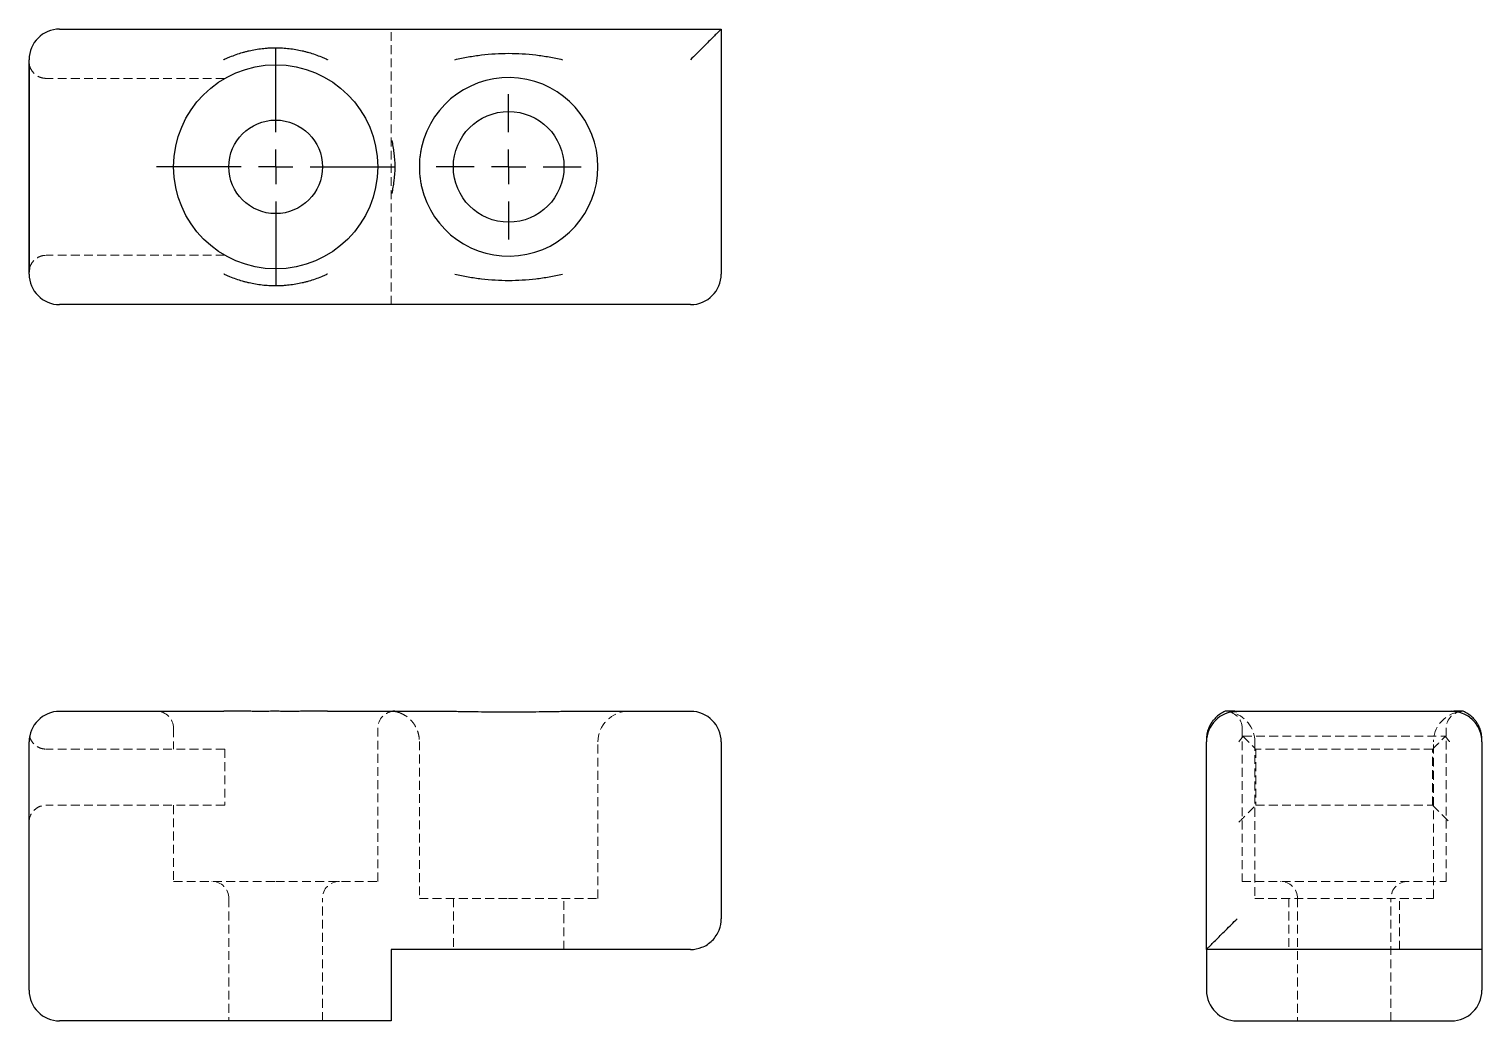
# Model space of a CAD drawing. Header units: millimetres. Extents: x 33 to 243, y 35 to 178.
import ezdxf

# ---------------------------------------------------------------- set-up
doc = ezdxf.new("R2010")
doc.units = ezdxf.units.MM
doc.linetypes.add('HIDDEN', pattern=[1.905, 1.27, -0.635])
doc.layers.add('10', color=7, linetype='Continuous')

# ---------------------------------------------------------------- blocks, each defined once
blk = doc.blocks.new('SW_CENTERMARKSYMBOL_0')
at = {"layer": '10', "color": 0}
for p, q in [((0, 5), (0, 17.24)), ((0, 0), (0, 2.5)), ((-5, 0), (-17.24, 0)), ((0, 0), (-2.5, 0)), ((0, 0), (0, -2.5)), ((0, 0), (2.5, 0)), ((5, 0), (17.24, 0)), ((0, -5), (0, -17.24))]:
    blk.add_line(p, q, dxfattribs=at)
blk = doc.blocks.new('SW_CENTERMARKSYMBOL_1')
at = {"layer": '10', "color": 0}
for p, q in [((0, 5), (0, 10.49)), ((0, 0), (0, 2.5)), ((-5, 0), (-10.49, 0)), ((0, 0), (-2.5, 0)), ((0, 0), (0, -2.5)), ((0, 0), (2.5, 0)), ((5, 0), (10.49, 0)), ((0, -5), (0, -10.49))]:
    blk.add_line(p, q, dxfattribs=at)

msp = doc.modelspace()

# ---------------------------------------------------------------- linework, layer by layer
at = {"color": 7, "linetype": 'Continuous', "lineweight": 25}
for p, q in [((37.42, 177.9), (61.13, 177.9)), ((76.12, 177.9), (133, 177.9)), ((133, 177.9), (133, 142.52)), ((33, 173.23), (33, 173.48)), ((33, 142.77), (33, 173.23)), ((33.08, 143.37), (33.08, 172.63)), ((33, 142.52), (33, 142.77)), ((61.13, 138.1), (37.42, 138.1)), ((128.58, 138.1), (76.12, 138.1)), ((37.42, 79.36), (61.13, 79.36)), ((76.12, 79.36), (94.51, 79.36)), ((110.06, 79.36), (128.58, 79.36)), ((207.52, 79.36), (238.48, 79.36)), ((33, 39.06), (33, 74.93)), ((133, 74.93), (133, 49.38)), ((203.1, 44.96), (203.1, 74.93)), ((242.9, 74.93), (242.9, 49.38)), ((242.9, 49.38), (242.9, 44.96)), ((85.33, 44.96), (85.33, 39.06)), ((128.58, 44.96), (85.33, 44.96)), ((242.9, 44.96), (203.1, 44.96)), ((203.1, 44.96), (203.1, 39.06)), ((242.9, 44.96), (242.9, 39.06)), ((85.33, 39.06), (85.33, 34.64)), ((85.33, 34.64), (37.42, 34.64)), ((207.52, 34.64), (238.48, 34.64))]:
    msp.add_line(p, q, dxfattribs=at)
at = {"color": 7, "linetype": 'HIDDEN', "lineweight": 18}
for p, q in [((85.33, 138.1), (85.33, 177.9)), ((61.27, 170.78), (35.46, 170.78)), ((61.27, 145.22), (35.46, 145.22)), ((85.78, 79.34), (85.95, 79.3)), ((86.52, 79.16), (85.83, 79.36)), ((53.88, 76.9), (53.88, 73.9)), ((83.37, 54.79), (83.37, 76.9)), ((208.26, 76.9), (208.26, 54.79)), ((208.37, 75.75), (237.63, 75.75)), ((237.74, 54.79), (237.74, 76.9)), ((61.27, 73.9), (35.46, 73.9)), ((61.27, 73.9), (61.27, 65.79)), ((89.39, 75.02), (89.39, 52.33)), ((115.19, 52.33), (115.19, 74.93)), ((210.1, 74.93), (210.1, 52.33)), ((235.78, 73.9), (210.22, 73.9)), ((210.22, 73.9), (210.22, 65.79)), ((235.78, 65.79), (235.78, 73.9)), ((235.9, 52.33), (235.9, 74.93)), ((61.27, 65.79), (35.46, 65.79)), ((53.88, 65.79), (53.88, 54.79)), ((210.22, 65.79), (235.78, 65.79)), ((53.88, 54.79), (68.63, 54.79)), ((68.63, 54.79), (83.37, 54.79)), ((208.26, 54.79), (237.74, 54.79)), ((61.87, 52.33), (61.87, 34.64)), ((75.38, 34.64), (75.38, 52.33)), ((89.39, 52.33), (102.29, 52.33)), ((94.3, 52.33), (94.3, 44.96)), ((102.29, 52.33), (115.19, 52.33)), ((110.27, 44.96), (110.27, 52.33)), ((210.1, 52.33), (235.9, 52.33)), ((215.01, 52.33), (215.01, 44.96)), ((216.24, 52.33), (216.24, 34.64)), ((229.76, 34.64), (229.76, 52.33)), ((230.99, 44.96), (230.99, 52.33))]:
    msp.add_line(p, q, dxfattribs=at)
at = {"color": 7, "linetype": 'Continuous', "lineweight": 25}
for centre, radius in [((68.63, 158), 14.74), ((102.29, 158), 7.99), ((68.63, 158), 6.76)]:
    msp.add_circle(centre, radius, dxfattribs=at)
for centre, radius, start, end in [((37.42, 173.48), 4.42, 90, 180), ((102.29, 158), 12.9, 192.7693, 167.2307), ((37.42, 142.52), 4.42, 180, 270), ((128.58, 142.52), 4.42, 270, 0), ((37.42, 74.93), 4.42, 90, 180), ((128.58, 74.93), 4.42, 0, 90), ((207.52, 74.93), 4.42, 90, 180), ((37.42, 39.06), 4.42, 180, 270), ((207.52, 39.06), 4.42, 180, 270), ((238.48, 39.06), 4.42, 270, 0)]:
    msp.add_arc(centre, radius, start, end, dxfattribs=at)
at = {"color": 7, "linetype": 'HIDDEN', "lineweight": 18}
for centre, radius, start, end in [((51.43, 76.9), 2.46, 0, 90), ((85.83, 76.9), 2.46, 90, 180), ((119.61, 74.93), 4.42, 90, 180), ((205.8, 76.9), 2.46, 0, 90), ((205.68, 74.93), 4.42, 0, 77.9649), ((240.32, 74.93), 4.42, 101.9288, 180), ((240.2, 76.9), 2.46, 90, 180), ((59.41, 52.33), 2.46, 0, 90), ((77.84, 52.33), 2.46, 90, 180), ((213.79, 52.33), 2.46, 0, 90), ((232.21, 52.33), 2.46, 90, 180)]:
    msp.add_arc(centre, radius, start, end, dxfattribs=at)
at = {"color": 7, "linetype": 'Continuous', "lineweight": 25}
for points, knots in [([(61.13, 177.9), (62.38, 177.9), (63.63, 177.9), (66.13, 177.9), (68.63, 177.9), (71.13, 177.9), (73.62, 177.9), (74.87, 177.9), (76.12, 177.9)], [0, 0, 0, 0, 0.001525734, 0.001525734, 0.003051468, 0.004577202, 0.004577202, 0.006102936, 0.006102936, 0.006102936, 0.006102936]), ([(133, 177.9), (133, 177.9), (132.91, 177.81), (132.58, 177.48), (132.44, 177.35), (132.11, 177.02), (131.92, 176.82), (131.49, 176.39), (131.25, 176.15), (130.74, 175.65), (130.48, 175.38), (129.66, 174.56), (129.1, 174), (128.58, 173.48)], [0, 0, 0, 0, 0.25, 0.25, 0.375, 0.375, 0.5, 0.5, 0.625, 0.625, 0.75, 0.75, 1, 1, 1, 1]), ([(61.13, 173.48), (61.13, 173.48), (61.14, 173.48), (61.15, 173.49), (61.16, 173.49), (61.19, 173.51), (61.26, 173.54), (61.39, 173.6), (61.64, 173.72), (62.16, 173.94), (62.92, 174.23), (63.69, 174.48), (64.31, 174.65), (64.94, 174.8), (65.73, 174.96), (66.51, 175.07), (67.16, 175.14), (67.68, 175.18), (68.18, 175.2), (68.5, 175.2), (68.63, 175.2)], [0, 0, 0, 0, 0.0009766, 0.0019533, 0.0039066, 0.0078132, 0.0156263, 0.0312526, 0.062505, 0.1250082, 0.2500021, 0.374996, 0.4374992, 0.5000024, 0.624996, 0.7499891, 0.8058078, 0.8749944, 0.951076, 1, 1, 1, 1]), ([(68.63, 175.2), (68.63, 175.2), (68.63, 175.2), (68.63, 175.2), (68.63, 175.2), (68.63, 175.2), (68.64, 175.2), (68.64, 175.2), (68.66, 175.2), (68.7, 175.2), (68.77, 175.2), (68.91, 175.2), (69.19, 175.19), (69.76, 175.17), (70.56, 175.1), (71.52, 174.96), (72.32, 174.8), (72.94, 174.65), (73.57, 174.48), (74.34, 174.23), (75.09, 173.94), (75.61, 173.72), (75.87, 173.6), (76, 173.54), (76.06, 173.51), (76.09, 173.49), (76.11, 173.49), (76.12, 173.48), (76.12, 173.48), (76.12, 173.48)], [0, 0, 0, 0, 0.000061, 0.0001221, 0.0002442, 0.0004883, 0.0009767, 0.0019533, 0.0039066, 0.0078132, 0.0156265, 0.0312529, 0.0625056, 0.1250092, 0.2500035, 0.3749978, 0.4999927, 0.5624965, 0.6250003, 0.7499954, 0.8749906, 0.9374944, 0.9687471, 0.9843735, 0.9921868, 0.9960934, 0.9980467, 0.9990233, 1, 1, 1, 1]), ([(94.51, 173.48), (94.83, 173.55), (95.15, 173.63), (95.79, 173.76), (96.11, 173.82), (97.08, 173.99), (97.73, 174.09), (99.67, 174.32), (100.97, 174.4), (103.6, 174.4), (104.91, 174.32), (106.85, 174.09), (107.5, 173.99), (108.46, 173.82), (108.78, 173.76), (109.42, 173.63), (109.74, 173.55), (110.06, 173.48)], [0, 0, 0, 0, 0.0625, 0.0625, 0.125, 0.125, 0.25, 0.25, 0.5, 0.5, 0.75, 0.75, 0.875, 0.875, 0.9375, 0.9375, 1, 1, 1, 1]), ([(85.39, 161.83), (85.52, 161.26), (85.63, 160.65), (85.78, 159.36), (85.83, 158.68), (85.83, 157.32), (85.78, 156.64), (85.63, 155.35), (85.52, 154.73), (85.39, 154.17)], [0, 0, 0, 0, 0.25, 0.25, 0.5, 0.5, 0.75, 0.75, 1, 1, 1, 1]), ([(89.71, 160.85), (89.69, 160.78), (89.66, 160.63), (89.61, 160.4), (89.56, 160.11), (89.51, 159.79), (89.42, 159.08), (89.37, 158.24), (89.4, 157.28), (89.45, 156.69), (89.51, 156.21), (89.57, 155.85), (89.63, 155.49), (89.68, 155.26), (89.71, 155.15)], [0, 0, 0, 0, 0.037999, 0.079718, 0.125163, 0.18755, 0.249875, 0.499319, 0.6246, 0.749729, 0.812202, 0.874704, 0.941558, 1, 1, 1, 1]), ([(68.63, 140.8), (68.63, 140.8), (68.63, 140.8), (68.63, 140.8), (68.62, 140.8), (68.62, 140.8), (68.62, 140.8), (68.61, 140.8), (68.59, 140.8), (68.56, 140.8), (68.49, 140.8), (68.34, 140.8), (68.06, 140.81), (67.5, 140.83), (66.69, 140.9), (65.73, 141.04), (64.94, 141.2), (64.31, 141.35), (63.69, 141.52), (62.92, 141.77), (62.16, 142.06), (61.64, 142.28), (61.39, 142.4), (61.26, 142.46), (61.19, 142.49), (61.16, 142.51), (61.15, 142.51), (61.14, 142.52), (61.13, 142.52), (61.13, 142.52)], [0, 0, 0, 0, 0.000061, 0.000122, 0.000244, 0.000488, 0.000977, 0.001953, 0.003907, 0.007813, 0.015626, 0.031253, 0.062506, 0.125009, 0.250003, 0.374998, 0.499993, 0.562496, 0.625, 0.749995, 0.874991, 0.937494, 0.968747, 0.984374, 0.992187, 0.996093, 0.998047, 0.999023, 1, 1, 1, 1]), ([(76.12, 142.52), (76.12, 142.52), (76.12, 142.52), (76.11, 142.51), (76.09, 142.51), (76.06, 142.49), (76, 142.46), (75.87, 142.4), (75.61, 142.28), (75.09, 142.06), (74.34, 141.77), (73.57, 141.52), (72.94, 141.35), (72.32, 141.2), (71.52, 141.04), (70.74, 140.93), (70.1, 140.86), (69.58, 140.82), (69.08, 140.8), (68.75, 140.8), (68.63, 140.8)], [0, 0, 0, 0, 0.000977, 0.001953, 0.003907, 0.007813, 0.015626, 0.031253, 0.062505, 0.125008, 0.250002, 0.374996, 0.437499, 0.500002, 0.624996, 0.749989, 0.805808, 0.874994, 0.951076, 1, 1, 1, 1]), ([(94.51, 142.52), (94.83, 142.45), (95.15, 142.37), (95.79, 142.24), (96.11, 142.18), (97.08, 142.01), (97.73, 141.91), (99.67, 141.68), (100.97, 141.6), (103.6, 141.6), (104.91, 141.68), (106.85, 141.91), (107.5, 142.01), (108.46, 142.18), (108.78, 142.24), (109.42, 142.37), (109.74, 142.45), (110.06, 142.52)], [0, 0, 0, 0, 0.0625, 0.0625, 0.125, 0.125, 0.25, 0.25, 0.5, 0.5, 0.75, 0.75, 0.875, 0.875, 0.9375, 0.9375, 1, 1, 1, 1]), ([(76.12, 138.1), (74.87, 138.1), (73.62, 138.1), (71.13, 138.1), (68.63, 138.1), (66.13, 138.1), (63.63, 138.1), (62.38, 138.1), (61.13, 138.1)], [0, 0, 0, 0, 0.001525734, 0.001525734, 0.003051468, 0.004577202, 0.004577202, 0.006102936, 0.006102936, 0.006102936, 0.006102936]), ([(68.63, 79.36), (68.63, 79.36), (68.63, 79.36), (68.63, 79.36), (68.62, 79.36), (68.62, 79.36), (68.62, 79.36), (68.61, 79.36), (68.59, 79.36), (68.56, 79.36), (68.49, 79.36), (68.34, 79.36), (68.06, 79.36), (67.5, 79.35), (66.69, 79.35), (65.73, 79.35), (64.94, 79.36), (64.31, 79.36), (63.69, 79.36), (62.92, 79.36), (62.16, 79.36), (61.64, 79.36), (61.39, 79.36), (61.26, 79.36), (61.19, 79.36), (61.16, 79.36), (61.15, 79.36), (61.14, 79.36), (61.13, 79.36), (61.13, 79.36)], [0, 0, 0, 0, 0.000061, 0.000122, 0.000244, 0.000488, 0.000977, 0.001953, 0.003907, 0.007813, 0.015626, 0.031253, 0.062506, 0.125009, 0.250003, 0.374998, 0.499993, 0.562496, 0.625, 0.749995, 0.874991, 0.937494, 0.968747, 0.984374, 0.992187, 0.996093, 0.998047, 0.999023, 1, 1, 1, 1]), ([(76.12, 79.36), (76.12, 79.36), (76.12, 79.36), (76.11, 79.36), (76.09, 79.36), (76.06, 79.36), (76, 79.36), (75.87, 79.36), (75.61, 79.36), (75.09, 79.36), (74.34, 79.36), (73.57, 79.36), (72.94, 79.36), (72.32, 79.36), (71.52, 79.35), (70.74, 79.35), (70.1, 79.35), (69.58, 79.35), (69.08, 79.36), (68.75, 79.36), (68.63, 79.36)], [0, 0, 0, 0, 0.000977, 0.001953, 0.003907, 0.007813, 0.015626, 0.031253, 0.062505, 0.125008, 0.250002, 0.374996, 0.437499, 0.500002, 0.624996, 0.749989, 0.805808, 0.874994, 0.951076, 1, 1, 1, 1]), ([(85.83, 79.36), (85.81, 79.36), (85.8, 79.36), (85.63, 79.36), (85.57, 79.36)], [0, 0, 0, 0, 0.692457, 1, 1, 1, 1]), ([(94.51, 79.36), (94.83, 79.36), (95.15, 79.35), (95.79, 79.35), (96.11, 79.34), (97.08, 79.33), (97.73, 79.31), (99.67, 79.28), (100.97, 79.26), (103.6, 79.26), (104.91, 79.28), (106.85, 79.31), (107.5, 79.33), (108.46, 79.34), (108.78, 79.35), (109.42, 79.35), (109.74, 79.36), (110.06, 79.36)], [0, 0, 0, 0, 0.0625, 0.0625, 0.125, 0.125, 0.25, 0.25, 0.5, 0.5, 0.75, 0.75, 0.875, 0.875, 0.9375, 0.9375, 1, 1, 1, 1]), ([(205.8, 79.36), (205.57, 79.24), (205.14, 79.04), (204.61, 78.63), (204.21, 78.22), (203.89, 77.82), (203.61, 77.37), (203.35, 76.8), (203.14, 76.09), (203.11, 75.56), (203.1, 75.28)], [0, 0, 0, 0, 0.147485, 0.277699, 0.387484, 0.475887, 0.573402, 0.694948, 0.83842, 1, 1, 1, 1]), ([(207.18, 79.36), (207.04, 79.36), (206.64, 79.36), (206.21, 79.36), (205.86, 79.36), (205.82, 79.36), (205.8, 79.36)], [0, 0, 0, 0, 0.152303, 0.434869, 0.717434, 1, 1, 1, 1]), ([(206.6, 79.26), (206.61, 79.26), (206.63, 79.27), (206.81, 79.3), (207.09, 79.34), (207.36, 79.35), (207.5, 79.35)], [0, 0, 0, 0, 0.25067, 0.501347, 0.755482, 1, 1, 1, 1]), ([(242.9, 74.93), (242.9, 75.45), (242.81, 76.02), (242.48, 76.83), (242.35, 77.1), (242.02, 77.61), (241.82, 77.84), (241.39, 78.28), (241.15, 78.47), (240.65, 78.8), (240.38, 78.94), (239.56, 79.26), (239, 79.36), (238.48, 79.36)], [0, 0, 0, 0, 0.25, 0.25, 0.375, 0.375, 0.5, 0.5, 0.625, 0.625, 0.75, 0.75, 1, 1, 1, 1]), ([(240.2, 79.36), (240.18, 79.36), (240.14, 79.36), (239.79, 79.36), (239.36, 79.36), (238.97, 79.36), (238.83, 79.36)], [0, 0, 0, 0, 0.283035, 0.56607, 0.849104, 1, 1, 1, 1]), ([(242.9, 75.28), (242.89, 75.56), (242.86, 76.09), (242.65, 76.8), (242.39, 77.37), (242.11, 77.82), (241.79, 78.22), (241.39, 78.63), (240.86, 79.04), (240.43, 79.24), (240.2, 79.36)], [0, 0, 0, 0, 0.1615801, 0.3050523, 0.426598, 0.5241131, 0.6125158, 0.7223011, 0.8525149, 1, 1, 1, 1]), ([(128.58, 44.96), (129.1, 44.96), (129.66, 45.05), (130.48, 45.38), (130.74, 45.51), (131.25, 45.84), (131.49, 46.04), (131.92, 46.47), (132.11, 46.71), (132.44, 47.21), (132.58, 47.48), (132.91, 48.3), (133, 48.86), (133, 49.38)], [0, 0, 0, 0, 0.25, 0.25, 0.375, 0.375, 0.5, 0.5, 0.625, 0.625, 0.75, 0.75, 1, 1, 1, 1]), ([(203.1, 44.96), (203.1, 44.96), (203.19, 45.05), (203.52, 45.38), (203.65, 45.51), (203.98, 45.84), (204.18, 46.04), (204.61, 46.47), (204.85, 46.71), (205.35, 47.21), (205.62, 47.48), (206.44, 48.3), (207, 48.86), (207.52, 49.38)], [0, 0, 0, 0, 0.25, 0.25, 0.375, 0.375, 0.5, 0.5, 0.625, 0.625, 0.75, 0.75, 1, 1, 1, 1])]:
    msp.add_open_spline(points, degree=3, knots=knots, dxfattribs=at)
for points in [[(33.08, 172.63), (33.02, 172.83), (33, 173.03), (33, 173.23)], [(33.08, 143.37), (33.02, 143.17), (33, 142.97), (33, 142.77)]]:
    msp.add_open_spline(points, degree=3, dxfattribs=at)
at = {"color": 7, "linetype": 'HIDDEN', "lineweight": 18}
for points, knots in [([(35.46, 170.78), (35.21, 170.78), (34.94, 170.82), (34.42, 170.99), (34.17, 171.12), (33.73, 171.47), (33.54, 171.68), (33.24, 172.14), (33.14, 172.38), (33.08, 172.63)], [0, 0, 0, 0, 0.25, 0.25, 0.5, 0.5, 0.75, 0.75, 1, 1, 1, 1]), ([(33.08, 143.37), (33.14, 143.62), (33.24, 143.86), (33.54, 144.32), (33.73, 144.53), (34.17, 144.88), (34.42, 145.01), (34.94, 145.18), (35.21, 145.22), (35.46, 145.22)], [0, 0, 0, 0, 0.25, 0.25, 0.5, 0.5, 0.75, 0.75, 1, 1, 1, 1]), ([(85.57, 79.36), (85.76, 79.34), (86.14, 79.29), (86.39, 79.2), (86.52, 79.16)], [0, 0, 0, 0, 0.502707, 1, 1, 1, 1]), ([(86.52, 79.16), (86.72, 79.07), (87.13, 78.9), (87.69, 78.52), (88.2, 78.06), (88.63, 77.52), (88.98, 76.92), (89.22, 76.29), (89.36, 75.65), (89.38, 75.23), (89.39, 75.02)], [0, 0, 0, 0, 0.122708, 0.248975, 0.377433, 0.506562, 0.634797, 0.760635, 0.882736, 1, 1, 1, 1]), ([(238.48, 79.36), (238.55, 79.36), (238.63, 79.35), (238.76, 79.35), (238.82, 79.34), (238.99, 79.33), (239.09, 79.31), (239.32, 79.28), (239.4, 79.26), (239.4, 79.26)], [0, 0, 0, 0, 0.125, 0.125, 0.25, 0.25, 0.5, 0.5, 1, 1, 1, 1]), ([(33.08, 75.75), (33.14, 75.5), (33.24, 75.26), (33.54, 74.8), (33.73, 74.59), (34.17, 74.24), (34.42, 74.11), (34.94, 73.94), (35.21, 73.9), (35.46, 73.9)], [0, 0, 0, 0, 0.25, 0.25, 0.5, 0.5, 0.75, 0.75, 1, 1, 1, 1]), ([(208.37, 75.75), (208.62, 75.5), (208.86, 75.26), (209.32, 74.8), (209.53, 74.59), (209.88, 74.24), (210.01, 74.11), (210.18, 73.94), (210.22, 73.9), (210.22, 73.9)], [0, 0, 0, 0, 0.25, 0.25, 0.5, 0.5, 0.75, 0.75, 1, 1, 1, 1]), ([(235.78, 73.9), (235.78, 73.9), (235.82, 73.94), (235.99, 74.11), (236.12, 74.24), (236.47, 74.59), (236.68, 74.8), (237.14, 75.26), (237.38, 75.5), (237.63, 75.75)], [0, 0, 0, 0, 0.25, 0.25, 0.5, 0.5, 0.75, 0.75, 1, 1, 1, 1]), ([(33, 63.33), (33, 63.62), (33.05, 63.93), (33.29, 64.54), (33.48, 64.83), (33.96, 65.31), (34.25, 65.5), (34.86, 65.74), (35.17, 65.79), (35.46, 65.79)], [0, 0, 0, 0, 0.25, 0.25, 0.5, 0.5, 0.75, 0.75, 1, 1, 1, 1]), ([(207.77, 63.33), (208.06, 63.62), (208.37, 63.93), (208.97, 64.54), (209.26, 64.83), (209.74, 65.31), (209.93, 65.5), (210.17, 65.74), (210.22, 65.79), (210.22, 65.79)], [0, 0, 0, 0, 0.25, 0.25, 0.5, 0.5, 0.75, 0.75, 1, 1, 1, 1]), ([(235.78, 65.79), (235.78, 65.79), (235.83, 65.74), (236.07, 65.5), (236.26, 65.31), (236.74, 64.83), (237.03, 64.54), (237.63, 63.93), (237.94, 63.62), (238.23, 63.33)], [0, 0, 0, 0, 0.25, 0.25, 0.5, 0.5, 0.75, 0.75, 1, 1, 1, 1])]:
    msp.add_open_spline(points, degree=3, knots=knots, dxfattribs=at)
for points in [[(208.37, 75.75), (208.17, 75.48), (207.97, 75.21), (207.77, 74.93)], [(237.63, 75.75), (237.83, 75.48), (238.03, 75.21), (238.23, 74.93)]]:
    msp.add_open_spline(points, degree=3, dxfattribs=at)

# ---------------------------------------------------------------- block references
at = {"layer": '10'}
for name, p in [('SW_CENTERMARKSYMBOL_0', (68.63, 158)), ('SW_CENTERMARKSYMBOL_1', (102.29, 158))]:
    msp.add_blockref(name, p, dxfattribs=at)

doc.saveas('drawing.dxf')
